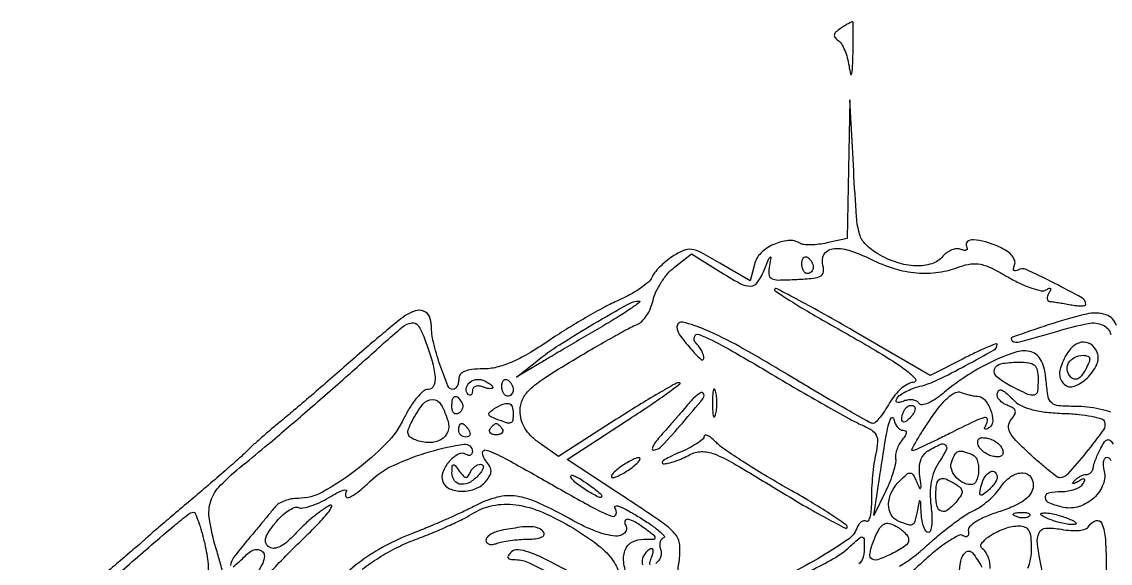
# Model space of a CAD drawing. Extents: x 21 to 741, y 101 to 447.
# Drawn here: x 151.9 to 311.6, y 362.5 to 442 of the extents above; entities that cross this region are included whole.
import ezdxf

# ---------------------------------------------------------------- set-up
doc = ezdxf.new("R2010")
doc.units = 0

msp = doc.modelspace()

# ---------------------------------------------------------------- linework, layer by layer
for points in [[(272, 440.984687, 0.039117), (271.349475, 440.480752, 0.161426), (271.108245, 440.052926, 0.222531), (271.208155, 439.652648, 0.078222), (271.659767, 439.24675, -0.113101), (272.136258, 438.754901, -0.035258), (272.608221, 437.834472, -0.033213), (273.005899, 436.699132, -0.03116), (273.259935, 435.49675, 0.016215), (273.476531, 434.295152, 0.76261), (273.633338, 434.286207, 0.069858), (273.762158, 434.973642, 0.003555), (273.850168, 437.25, 0.00492), (273.889663, 439.070331, 0.008252), (273.882549, 440.600189, 0.002728), (273.848079, 441.895351, 0.422766), (273.75, 441.984687, 0.108989), (273.59093, 441.939239, 0.005933), (273.132812, 441.684621, 0.009003), (272.592816, 441.363018, 0.006436)], [(268, 405.940983, -0.087308), (267.936779, 405.581686, -0.094392), (267.755208, 405.276414, -0.100145), (267.484563, 405.072214, -0.112153), (267.166667, 405, -0.170324), (266.848724, 405.111542, -0.094314), (266.578125, 405.427703, -0.074868), (266.395108, 405.899039, -0.055286), (266.333333, 406.456011, -0.05773), (266.393656, 406.976727, -0.124167), (266.578125, 407.33303, -0.190804), (266.850897, 407.471218, -0.16277), (267.166667, 407.396994, -0.071639), (267.485481, 407.130304, -0.05288), (267.755208, 406.756842, -0.053298), (267.938439, 406.339084, -0.076861)], [(236.98413, 397.199257, 0.000467), (234.281621, 395.611757, 0.000438), (231.523463, 393.984845, 0.000436), (229.078901, 392.537144, 0.001508), (227.5, 391.59379), (224.5, 389.789067), (227.442068, 392.144533, -0.026419), (230.803919, 394.556238, -0.009721), (235.784155, 397.609818, -0.00528), (240.872947, 400.523626, -0.120252), (242.48413, 400.969724, -0.730623), (242.546891, 400.792066, -0.011865), (241.274459, 399.874638, -0.011803), (239.404358, 398.656479, -0.005891)], [(304.805687, 392.472874, 0.028058), (304.30225, 391.180367, 0.081201), (304.156105, 390.234373, 0.111089), (304.335472, 389.468461, 0.083716), (304.838237, 388.761763, 0.29404), (306.286741, 388.447815, 0.102408), (308.177379, 389.640077, 0.090206), (309.600228, 391.61576, 0.205477), (309.67033, 393.416723, 0.15026), (308.722194, 394.626608, 0.202567), (307.376337, 394.910774, 0.153464), (305.937807, 394.131998, 0.085841)], [(307.942543, 390.892641, -0.037102), (307.378678, 390.00429, -0.116154), (306.841085, 389.551676, -0.187557), (306.316396, 389.500244, -0.128781), (305.794492, 389.805508, -0.157772), (305.28444, 390.803593, -0.169734), (305.476375, 391.877897, -0.148506), (306.336572, 392.700206, -0.117543), (307.594201, 393, -0.074508), (308.283022, 392.896782, -0.284714), (308.556465, 392.584108, -0.145326), (308.484016, 392.006677, -0.01949)], [(301, 389.5, -0.02976), (300.891899, 387.685424, -0.315216), (300.424016, 387.162308, -0.169242), (299.519407, 387.257592, -0.00925), (296.917644, 388.542588, -0.051782), (294.943834, 389.8378, -0.310834), (294.617855, 390.955116, -0.274469), (295.558463, 391.773777, -0.045142), (298.059017, 392, -0.031475), (299.631451, 391.900918, -0.145685), (300.455902, 391.537486, -0.170873), (300.874778, 390.818945, -0.047364)], [(221, 388.286022, -0.33722), (220.887454, 388.138126, -0.080216), (220.559375, 388.101981, -0.051391), (220.075335, 388.176648, -0.027673), (219.5, 388.361626, 0.066923), (218.926204, 388.497649, 0.114556), (218.440625, 388.434658, 0.152337), (218.120954, 388.186831, 0.153432), (218, 387.801949, -0.052897), (217.958152, 387.407495, -0.15912), (217.82371, 387.176446, -0.258396), (217.627555, 387.132069, -0.126202), (217.399864, 387.266802, -0.220458), (217.102504, 388.077839, -0.180581), (217.499615, 388.921657, -0.142066), (218.45705, 389.434042, -0.144888), (219.532025, 389.349337, -0.027755), (220.09412, 389.097037, -0.037387), (220.568782, 388.804621, -0.041166), (220.905778, 388.515455, -0.197341)], [(224, 387.940983, -0.087308), (223.936779, 387.581686, -0.094392), (223.755208, 387.276414, -0.100145), (223.484563, 387.072214, -0.112153), (223.166667, 387, -0.170324), (222.848724, 387.111542, -0.094314), (222.578125, 387.427703, -0.074868), (222.395108, 387.899039, -0.055286), (222.333333, 388.456011, -0.05773), (222.393656, 388.976727, -0.124167), (222.578125, 389.33303, -0.190804), (222.850897, 389.471218, -0.16277), (223.166667, 389.396994, -0.071639), (223.485481, 389.130304, -0.05288), (223.755208, 388.756842, -0.053298), (223.938439, 388.339084, -0.076861)], [(214.429395, 383.330651, -0.161946), (214.385627, 381.780065, -0.176289), (213.418967, 380.628477, -0.135873), (211.695976, 380.182291, -0.087651), (209.659191, 380.577286, -0.065278), (208.886159, 380.996368, -0.194477), (208.572547, 381.497155, -0.137919), (208.642117, 382.19915, -0.027885), (209.168018, 383.349961, -0.043587), (210.754731, 385.81719, -0.233043), (212.151568, 386.499265, -0.2701), (213.390685, 385.771113, -0.05481)], [(216.457295, 386.069098, -0.108373), (216.598899, 385.665803, -0.099685), (216.565079, 385.22714, -0.095498), (216.360589, 384.820631, -0.090427), (216.016312, 384.510081, -0.136093), (215.63036, 384.397824, -0.190788), (215.298542, 384.524436, -0.140899), (215.074611, 384.890269, -0.067432), (215, 385.440983, -0.039415), (215.085158, 386.519563, -0.25701), (215.407182, 386.933879, -0.315493), (215.86686, 386.838655, -0.050477)], [(249.561227, 385.720061, -0.003802), (248.712754, 384.707635, -0.002141), (247.66845, 383.491205, -0.002137), (246.603898, 382.272446, -0.003497), (245.690307, 381.25, 0.019468), (244.970678, 380.39092, 0.045778), (244.521826, 379.685802, 0.107025), (244.40454, 379.248682, 0.455907), (244.575686, 379.084646, 0.18474), (245.807526, 379.689879, 0.009167), (248.871942, 383.111238, 0.006908), (251.877299, 386.691881, 0.384947), (251.836644, 387.496689, 0.335532), (251.554692, 387.535831, 0.03837), (250.985325, 387.15772, 0.034042), (250.295498, 386.539168, 0.020464)], [(253.232003, 386, 0.011065), (253.259713, 384.748017, 0.052887), (253.366341, 384.042188, 0.542911), (253.521012, 383.99086, 0.161593), (253.689326, 384.25, 0.039571), (253.831531, 385.047266, 0.024357), (253.877971, 386, 0.024357), (253.831531, 386.952734, 0.039571), (253.689326, 387.75, 0.161593), (253.521012, 388.00914, 0.542911), (253.366341, 387.957812, 0.052887), (253.259713, 387.251983, 0.011065)], [(292.046604, 387, -0.221108), (293.137729, 386.492684, -0.081838), (294.026262, 385.000441, -0.086048), (294.362006, 383.361613, -0.268063), (293.848196, 382.40618, -0.028766), (293.387627, 382.156922, -0.314545), (293.191122, 382.190846, -0.31702), (293.156284, 382.386335, -0.028992), (293.404508, 382.845492, 0.175233), (293.55858, 383.580486, 0.444919), (293.158728, 383.850092, 0.051606), (291.631816, 383.297708, 0.004697), (288, 381.5, -0.003803), (286.073322, 380.542028, -0.005635), (284.369005, 379.734375, -0.002703), (282.912642, 379.073737, -0.105503), (282.567077, 379, -0.564148), (282.473019, 379.15567, -0.007716), (283.119058, 380.340495, -0.012699), (284.001598, 381.812706, -0.007063), (285.14746, 383.563386, -0.018863), (286.580165, 385.522625, -0.045105), (287.818944, 386.827901, -0.06673), (288.866909, 387.526722, -0.208251), (289.695413, 387.563386, 0.01752), (290.322282, 387.347707, 0.015289), (290.991692, 387.165495, 0.015548), (291.607204, 387.038102, 0.043276)], [(297.538534, 386.318609, 0.089937), (298.617999, 385.570549, 0.044451), (300.197109, 385.015918, 0.03543), (302.252632, 384.645917, 0.019358), (304.809377, 384.470367, -0.017516), (306.976469, 384.329589, -0.025842), (308.860497, 384.041817, -0.023741), (310.318765, 383.668344, -0.242294), (310.751409, 383.245773, -0.242268), (310.563245, 382.030604, -0.011991), (308.026804, 378.714664, -0.012365), (305.33707, 375.532246, -0.22525), (304.146408, 375.027058, -0.152762), (303.746515, 375.170775, -0.006763), (302.569754, 376.087312, -0.01089), (301.194734, 377.238501, -0.007516), (299.686796, 378.598438, -0.013688), (297.749148, 380.50093, -0.069754), (296.863901, 381.720451, -0.148186), (296.677043, 382.66959, -0.149315), (297.04942, 383.559547, 0.04056), (297.571122, 384.303373, 0.187644), (297.653093, 384.812601, 0.202924), (297.368446, 385.218324, 0.048085), (296.612624, 385.595156, -0.044979), (295.995662, 385.897995, -0.051783), (295.473708, 386.294521, -0.059204), (295.115678, 386.720128, -0.146308), (295, 387.106989, -0.124801), (295.162984, 387.749794, -0.358041), (295.559849, 387.911315, -0.106724), (296.28021, 387.504807, -0.014749)], [(224, 384.5, -0.03708), (223.922921, 383.462075, -0.279769), (223.621515, 383.099728, -0.163417), (223.028047, 383.09534, -0.012459), (221.497942, 383.639163, -0.026892), (220.677792, 384.005596, -0.222828), (220.434782, 384.319776, -0.274684), (220.546388, 384.660796, -0.038367), (221.166154, 385.123851, -0.036004), (222.470175, 385.824426, -0.160791), (223.322259, 385.911784, -0.254903), (223.824767, 385.474714, -0.089174)], [(282.183333, 383.783333, -0.034019), (281.693024, 383.355562, -0.131573), (281.322581, 383.204271, -0.290264), (281.093678, 383.31173, -0.142677), (281, 383.633333, -0.054831), (281.048893, 384.07784, -0.038674), (281.195833, 384.558958, -0.039129), (281.411277, 385.002755, -0.063896), (281.666667, 385.333333, -0.075941), (281.96028, 385.549128, -0.089268), (282.289271, 385.652396, -0.100736), (282.601612, 385.629018, -0.128169), (282.85, 385.483333, -0.212536), (282.959631, 385.197768, -0.080535), (282.867292, 384.770833, -0.061283), (282.5985, 384.274266, -0.041736)], [(281.195769, 382, -0.153568), (281.540963, 381.891418, -0.270076), (281.662841, 381.628258, -0.11983), (281.510934, 381.188167, -0.030468), (281.061571, 380.574189, 0.048152), (280.624728, 379.930827, 0.040536), (280.289328, 379.178229, 0.042327), (280.096549, 378.434432, 0.082878), (280.09434, 377.824189, -0.095218), (280.073873, 377.096111, -0.020091), (279.747724, 375.860855, -0.020361), (279.24563, 374.437087, -0.018073), (278.610929, 373), (276.911432, 369.5), (277.428908, 373, -0.002434), (278.398792, 379.346216, -0.014592), (279.01584, 382.630651, -0.066757), (279.438884, 383.796081, -0.702986), (279.775178, 383.75, 0.054276), (279.995206, 383.080692, 0.064042), (280.345708, 382.514063, 0.075048), (280.766922, 382.130146, 0.148398)], [(217.5, 382, -0.082592), (217.656512, 381.6179, -0.161196), (217.6254, 381.29375, -0.182303), (217.413961, 381.078288, -0.108972), (217.059017, 381, -0.093332), (216.654762, 381.076123, -0.09642), (216.311086, 381.29375, -0.099167), (216.081062, 381.618444, -0.105053), (216, 382, -0.042167), (216.032345, 382.382849, -0.061769), (216.129539, 382.70625, -0.081139), (216.272352, 382.92554, -0.210953), (216.440983, 383, -0.151918), (216.65171, 382.934461, -0.038439), (216.933975, 382.70625, -0.035638), (217.231006, 382.382774, -0.029505)], [(222.396994, 382.166667, -0.156081), (222.475617, 381.850742, -0.191391), (222.345951, 381.578125, -0.128073), (222.003629, 381.393832, -0.059847), (221.5, 381.333333, -0.059847), (220.996371, 381.393832, -0.128073), (220.654049, 381.578125, -0.191391), (220.524383, 381.850742, -0.156081), (220.603006, 382.166667, -0.030643), (220.82824, 382.485629, -0.036533), (221.078947, 382.755208, -0.039602), (221.318569, 382.94484, -0.148655), (221.5, 383, -0.148655), (221.681431, 382.94484, -0.039602), (221.921053, 382.755208, -0.036533), (222.17176, 382.485629, -0.030643)], [(252, 381.106954, -0.22571), (251.793492, 380.672798, -0.026107), (250.898438, 380.019334, -0.027327), (249.686527, 379.319331, -0.018994), (248.25, 378.658482, 0.013283), (246.903484, 378.057572, 0.040866), (246.042188, 377.555236, 0.198909), (245.854891, 377.262006, 0.463408), (246, 377.086964, 0.061545), (246.738938, 377.170227, 0.022183), (247.757316, 377.462516, 0.021609), (248.856217, 377.885038, 0.023982), (249.875971, 378.388037, -0.121442), (251.603629, 378.855949, -0.100043), (253.488587, 378.519499, -0.039068), (256.35078, 377.122223, -0.004282), (262.625971, 373.353779, 0.004901), (266.604663, 370.971154, 0.008581), (269.950691, 369.088053, 0.003471), (272.748279, 367.601222, 0.566328), (272.993402, 367.751178, 0.246516), (272.762714, 368.181386, 0.004154), (270.449018, 369.720133, 0.00959), (267.655427, 371.469244, 0.006099), (264.340935, 373.402466, -0.00639), (260.895249, 375.414892, -0.007561), (257.692078, 377.407546, -0.006696), (255.041681, 379.163067, -0.046782), (253.847534, 380.152466, 0.022811), (253.137286, 380.800705, 0.054381), (252.542713, 381.194955, 0.130352), (252.164609, 381.278561, 0.402074)], [(295.782302, 379.154497, -0.100052), (295.848978, 378.610673, -0.215807), (295.65014, 378.248889, -0.158392), (295.183, 378.089408, -0.05162), (294.448034, 378.154497, -0.061282), (293.733074, 378.386587, -0.053155), (293.057674, 378.79375, -0.055874), (292.520093, 379.305054, -0.094625), (292.217698, 379.845503, -0.100052), (292.151022, 380.389327, -0.215807), (292.34986, 380.751111, -0.158392), (292.817, 380.910592, -0.05162), (293.551966, 380.845503, -0.061282), (294.266926, 380.613413, -0.053155), (294.942326, 380.20625, -0.055874), (295.479907, 379.694946, -0.094625)], [(286.501797, 377.362399, 0.048213), (285.755958, 375.942587, 0.05086), (285.312005, 374.431215, 0.047039), (285.161135, 372.760586, 0.032358), (285.291631, 370.862399, -0.021743), (285.425038, 369.381669, -0.036562), (285.39171, 368.13458, -0.043479), (285.22292, 367.241097, -0.336163), (284.904843, 367, -0.248374), (284.547395, 367.189236, -0.058848), (284.225794, 367.807813, -0.047064), (283.981893, 368.696603, -0.031082), (283.863818, 369.75, 0.002047), (283.775265, 371.401331, 0.200802), (283.674595, 371.607621, 0.574721), (283.558172, 371.568679, 0.00362), (283.294267, 370.25, -0.013882), (282.936824, 368.63672, -0.197608), (282.593451, 368.171654, -0.214371), (282.036966, 368.103273, -0.016583), (280.581787, 368.606989, -0.169443), (279.461928, 369.55427, -0.138847), (279.06114, 371.078873, -0.110087), (279.498924, 372.882204, -0.082172), (280.69394, 374.551082, -0.015553), (281.755232, 375.548325, -0.201176), (282.258886, 375.718668, -0.252541), (282.667135, 375.45949, -0.024426), (283.207795, 374.372511, 0.01297), (283.618678, 373.496693, 0.621232), (283.770172, 373.497537, 0.143678), (283.829573, 373.847662, 0.004683), (283.647706, 375.275217, -0.043839), (283.586837, 376.530319, -0.070539), (283.778249, 377.582168, -0.083909), (284.216456, 378.407142, -0.096869), (284.883851, 378.994808, -0.024195), (286.708706, 379.945871, -0.315348), (287.421402, 379.816996, -0.326122), (287.528019, 379.113727, -0.025006)], [(291.307704, 378.435417, -0.230919), (292.068111, 377.620004, -0.084209), (292.276126, 376.011406, -0.092862), (291.937412, 374.528875, -0.305276), (291.133369, 374.015313, -0.117573), (289.913059, 374.337648, -0.096642), (288.866828, 375.192385, -0.104311), (288.274626, 376.315496, -0.162348), (288.322898, 377.399075, -0.030382), (288.821312, 378.494061, -0.189396), (289.280438, 378.88753, -0.157127), (289.935039, 378.902246, -0.019297)], [(217.659464, 375.75, -0.065615), (217.930898, 376.227934, -0.060931), (218.322915, 376.632812, -0.065059), (218.770681, 376.907273, -0.105376), (219.205778, 377, -0.190254), (219.518042, 376.876719, -0.243419), (219.619997, 376.589607, -0.10688), (219.448246, 376.118047, -0.032634), (219, 375.5, -0.083651), (217.706204, 374.385334, -0.152901), (216.365978, 374.05623, -0.220188), (215.398123, 374.580102, -0.163938), (215.015313, 375.75, -0.013356), (215.050143, 376.731829, -0.33149), (215.215056, 376.926689, -0.292297), (215.470823, 376.836075, -0.011504), (216.091444, 376, 0.02856), (216.63811, 375.313735, 0.172412), (217.031686, 375.098943, 0.274217), (217.35979, 375.228916, 0.068328)], [(239.55887, 376.468197, 0.020752), (238.875104, 375.90494, 0.058084), (238.464404, 375.440625, 0.190929), (238.399555, 375.164711, 0.38158), (238.55887, 375.031803, 0.08984), (239.045985, 375.137147, 0.021922), (239.79375, 375.485547, 0.021763), (240.628912, 375.967477, 0.02017), (241.44113, 376.531803, 0.020752), (242.124896, 377.09506, 0.058084), (242.535596, 377.559375, 0.190929), (242.600445, 377.835289, 0.38158), (242.44113, 377.968197, 0.08984), (241.954015, 377.862853, 0.021922), (241.20625, 377.514453, 0.021763), (240.371088, 377.032523, 0.02017)], [(237, 372.349806, -0.554644), (236.637676, 372.123659, -0.022163), (234.983831, 373.02529, -0.025145), (233.294382, 374.165609, -0.093576), (232.43257, 375.109104, -0.369416), (232.466554, 375.327804, -0.26008), (232.723698, 375.379934, -0.05198), (233.409241, 375.079745, -0.015861), (234.376876, 374.488717, -0.01046), (235.381999, 373.799658, -0.015547), (236.229457, 373.151433, -0.010584), (236.894035, 372.585697, -0.214292)], [(295, 375.122445, -0.114104), (294.90333, 374.704352, -0.037557), (294.582486, 374.156165, -0.035142), (294.122588, 373.581434, -0.033252), (293.578674, 373.065294, -0.020124), (292.817896, 372.483961, -0.363425), (292.534116, 372.50812, -0.253319), (292.435981, 372.834001, -0.01302), (292.695306, 373.942849, -0.075256), (293.232083, 375.191483, -0.136208), (294.044758, 375.939227, -0.318667), (294.689984, 375.845715, -0.205284)], [(288.935698, 374.060903, -0.050531), (289.627794, 373.518034, -0.190605), (289.852214, 373.026082, -0.156052), (289.699562, 372.448336, -0.03121), (289.063253, 371.576215, -0.048403), (287.77384, 370.297222, -0.249361), (286.819758, 370.107931, -0.271269), (286.187501, 370.789187, -0.054635), (286, 372.5, -0.038667), (286.127731, 374.149203, -0.236128), (286.608477, 374.824953, -0.230242), (287.447669, 374.85525, -0.036932)], [(178.733979, 365.320013, -0.0305), (179.226887, 362.341079, -0.084803), (179.087033, 360.231623, -0.055275), (178.216792, 357.816448, -0.007692), (175.795827, 353.070013, -0.015822), (171.023164, 344.708954, -0.144885), (167.945482, 341.939673, -0.21051), (164.423464, 341.834075, -0.038673), (158.461884, 344.804797), (151.897628, 348.736072), (155.198814, 351.511025, 0.002508), (156.871772, 352.93168, 0.000849), (159.292777, 355.015702, 0.000844), (161.960797, 357.328132, 0.00097), (164.5, 359.545098, -0.000965), (170.919745, 365.150273, -0.005994), (174.252009, 367.978969, -0.006042), (176.390589, 369.707549, -0.154563), (177.081523, 369.968399, -0.318821), (177.354396, 369.796187, -0.012249), (177.80681, 368.615971, -0.017945), (178.281497, 367.111708, -0.011207)], [(299.729167, 369.395833, -0.126455), (299.402231, 369.202593, -0.060344), (298.916927, 369.123424, -0.05415), (298.359369, 369.160852, -0.051402), (297.8125, 369.316886, -0.054073), (297.395823, 369.538436, -0.470617), (297.37858, 369.720685, -0.168741), (297.670344, 369.862007, -0.018894), (298.416667, 369.921053, -0.028489), (299.112848, 369.910055, -0.077125), (299.592839, 369.799335, -0.208169), (299.77538, 369.614691, -0.296942)], [(305.5, 369, -0.015364), (306.303516, 368.625069, -0.14515), (306.577294, 368.367142, -0.507108), (306.502647, 368.196198, -0.055166), (306, 368.140571, -0.04179), (305.284048, 368.200514, -0.018434), (304.353125, 368.393028, -0.018093), (303.375609, 368.670913, -0.02318), (302.5, 369, -0.015364), (301.696484, 369.374931, -0.14515), (301.422706, 369.632858, -0.507108), (301.497353, 369.803802, -0.055166), (302, 369.859429, -0.04179), (302.715952, 369.799486, -0.018434), (303.646875, 369.606972, -0.018093), (304.624391, 369.329087, -0.02318)], [(222.25, 367.294267, 0.042027), (221.388892, 367.051973, 0.055225), (220.660937, 366.683453, 0.067082), (220.162415, 366.252412, 0.182978), (220, 365.82346, 0.181305), (220.129054, 365.479256, 0.147986), (220.46465, 365.269073, 0.101518), (220.976155, 365.236625, 0.056915), (221.581787, 365.393011, -0.04291), (222.392728, 365.626762, -0.015629), (223.573486, 365.821697, -0.015363), (224.884938, 365.955452, -0.017731), (226.140804, 366, 0.029002), (227.289045, 366.066659, 0.071356), (228.103904, 366.282074, 0.148895), (228.495102, 366.609264, 0.290865), (228.5, 367, 0.162064), (227.804731, 367.580748, 0.08206), (226.676583, 367.82215, 0.046586), (224.945773, 367.742376, 0.01278)], [(282, 365.943377, -0.248665), (281.500637, 365.001374, -0.034374), (279.520747, 363.848787, -0.033985), (277.416541, 362.982552, -0.284304), (276.458333, 363.208333, -0.21658), (276.322298, 363.571032, -0.034104), (276.428192, 364.345273, -0.032642), (276.691693, 365.299704, -0.023228), (277.104495, 366.329996, -0.029131), (277.798643, 367.644748, -0.136715), (278.415231, 368.224983, -0.183921), (279.136316, 368.311574, -0.061862), (280.141935, 367.924038, -0.03812), (280.852936, 367.470714, -0.043408), (281.454194, 366.932027, -0.048298), (281.871019, 366.39156, -0.141032)], [(311, 361.5, -0.011358), (310.931576, 358.488128, -0.022244), (310.716199, 356.099068, -0.019968), (310.406166, 354.338593, -0.352765), (309.985976, 354, -0.138555), (307.811972, 354.61423, -0.042088), (305.028454, 356.664448, -0.042411), (302.603592, 359.179933, -0.12182), (301.578234, 361.358829, -0.014012), (300.900211, 365.323598, -0.144204), (301.137822, 366.949866, -0.282185), (302.140426, 367.620025, -0.056207), (304.385479, 367.455506, 0.028051), (305.812485, 367.269874, 0.046239), (307.027698, 367.293137, 0.058308), (307.945814, 367.506209, 0.169779), (308.444496, 367.910193, -0.181794), (309.499254, 368.724681, -0.390553), (310.350951, 368.316651, -0.080553), (310.870468, 365.978004, -0.01446)]]:
    msp.add_lwpolyline(points, format="xyb", close=True)
for points in [[(248.107716, 360.596946, -0.026611), (248.327604, 362.631359, 0.062552), (248.418297, 365.154154, 0.160542), (247.703648, 366.810304, 0.061966), (245.704515, 368.568218, 0.003927), (239.196728, 372.922277), (231.893456, 377.72596), (240.59548, 383.36298, 0.004371), (243.871029, 385.525711, 0.008173), (246.477276, 387.342021, 0.005016), (248.462439, 388.804765, 0.723199), (248.398752, 388.992837, 0.127434), (247.790499, 388.83007, 0.003196), (245.287215, 387.392247, 0.006663), (242.364508, 385.635988, 0.004468), (239.068362, 383.554081), (230.636724, 378.122487), (227.818362, 380.129338, -0.041662), (226.568351, 381.186601, -0.062335), (225.691393, 382.314312, -0.06863), (225.175967, 383.535429, -0.065685), (225, 384.869134, -0.10836), (225.360277, 386.512016, -0.094626), (226.384998, 387.946023, -0.046995), (228.476641, 389.595446, -0.008171), (232.75, 392.259623, -0.003401), (235.841329, 394.088924, -0.004327), (238.71955, 395.732595, -0.003406), (241.151626, 397.07204, -0.035562), (242.188893, 397.542124, 0.109676), (242.882355, 397.989447, 0.049176), (243.569053, 398.83663, 0.045439), (244.146568, 399.914006, 0.046293), (244.515672, 401.071354, -0.055542), (244.941874, 402.327218, -0.033677), (245.702576, 403.701748, -0.033427), (246.653769, 404.980294, -0.049496), (247.660442, 405.947544), (250.167327, 407.91946), (254.063792, 405.45973, 0.014113), (257.304295, 403.539792, 0.138096), (258.83709, 403.177351, 0.241473), (259.90424, 403.782902, 0.050549), (260.927755, 405.75, -0.00266), (261.516429, 407.206582, -0.145717), (261.700396, 407.43464, -0.660695), (261.797793, 407.372882, -0.005693), (261.593778, 406.208204, 0.058239), (261.50464, 404.907967, 0.267753), (261.897462, 404.296632, 0.122577), (262.895422, 404.060336, 0.01007), (265.590639, 404.145476, 0.01233), (268.032634, 404.332353, 0.097245), (269.114202, 404.660906, 0.241199), (269.520745, 405.244264, 0.111108), (269.438999, 406.192199, -0.202619), (269.586771, 407.785302, -0.240547), (270.814997, 408.637086, -0.109929), (273.230703, 408.43187, -0.039886), (276.439094, 407.13752, 0.040696), (279.880646, 405.755571, 0.053977), (283.190387, 405.109964, 0.057211), (286.403894, 405.204804, 0.054935), (289.558858, 406.022378, -0.057832), (291.146884, 406.424124, -0.087183), (292.569631, 406.364795, -0.061825), (294.213663, 405.784916, -0.016878), (296.637963, 404.472016, 0.021691), (298.40252, 403.538252, 0.029417), (300.073457, 402.862075, 0.02956), (301.466899, 402.481516, 0.192599), (302.168514, 402.604147, -0.030294), (302.61717, 402.84519, -0.321342), (302.809719, 402.808278, -0.308476), (302.841874, 402.610438, -0.029075), (302.595492, 402.154508, 0.053257), (302.380758, 401.706734, 0.104958), (302.329213, 401.317308, 0.165012), (302.443768, 401.049821, 0.189079), (302.690983, 400.92569, -0.01413), (303.140926, 400.871503, -0.002977), (303.923289, 400.750005, -0.003117), (304.829258, 400.597981, -0.002951), (305.75, 400.431964, 0.018294), (306.612756, 400.303594, 0.031364), (307.339063, 400.268401, 0.034437), (307.869954, 400.31264, 0.370368), (308, 400.464121, 0.272077), (307.423485, 401.445163, 0.009497), (303.36956, 403.603399, 0.009812), (299.243915, 405.599367, 0.251232), (298.041357, 405.52556, -0.088943), (297.687134, 405.385656, -0.305556), (297.470251, 405.475913, -0.194019), (297.409997, 405.773046, -0.045833), (297.550092, 406.269943, 0.165071), (297.575146, 406.908463, 0.098014), (297.217551, 407.589712, 0.07293), (296.50308, 408.250542, 0.043349), (295.491585, 408.82188, 0.03213), (293.306563, 409.652541, 0.065379), (291.49893, 409.960003, 0.178433), (290.608916, 409.669753, 0.38097), (290.492921, 409.011454, -0.101616), (290.615174, 408.677616, -0.307184), (290.515589, 408.470173, -0.179719), (290.208058, 408.416902, -0.045603), (289.712152, 408.556963, 0.113158), (289.084445, 408.646093, 0.069428), (288.352466, 408.480146, 0.063975), (287.63207, 408.096498, 0.06533), (287.037769, 407.545509, -0.145093), (285.407908, 406.454468, -0.084937), (283.060966, 406.14225, -0.070193), (280.306539, 406.635986, -0.052962), (277.5, 407.900596, -0.062926), (275.717086, 409.269695, -0.127244), (274.817497, 410.780272, -0.053455), (274.364016, 413.312788, -0.004312), (273.945746, 420.077508), (273.391492, 430.5), (273.195746, 420.329455), (273, 410.158911), (270.024399, 409.505359, -0.023979), (268.813473, 409.29967, -0.026994), (267.635473, 409.221416, -0.027719), (266.638641, 409.264373, -0.114264), (266.070388, 409.456498, 0.16341), (264.354731, 409.857515, 0.084868), (262.207545, 409.277869, 0.082824), (260.325287, 407.994915, 0.141266), (259.375997, 406.361955), (258.769404, 403.945095), (254.326007, 406.549099, 0.01089), (251.550418, 408.095504, 0.087157), (250.162504, 408.544165, 0.138471), (248.98555, 408.382616, 0.042135), (247.387561, 407.518284, 0.026923), (246.391863, 406.786384, 0.025598), (245.462845, 405.939996, 0.026493), (244.720926, 405.107191, 0.077244), (244.339021, 404.441092, -0.125653), (243.859923, 403.764872, -0.025372), (242.681281, 402.862034, -0.025308), (241.164496, 401.92723, -0.021315), (239.472893, 401.091034, 0.019434), (237.399513, 400.075801, 0.007908), (234.657173, 398.541802, 0.007811), (231.757666, 396.798035, 0.009871), (229.134997, 395.091675, -0.016103), (226.16844, 393.213773, -0.032135), (223.690244, 391.961484, -0.040573), (221.530538, 391.239672, -0.060434), (219.554869, 391, 0.024826), (217.919746, 390.918764, 0.075143), (216.842478, 390.644511, 0.129439), (216.228683, 390.171343, 0.165644), (216, 389.5, -0.054157), (215.937662, 388.926159, -0.073869), (215.752747, 388.440625, -0.093533), (215.47946, 388.114767, -0.173303), (215.158288, 388, -0.30689), (214.407077, 388.509018, -0.013146), (213.243234, 391.663626, -0.021522), (212.28686, 394.938719, -0.060342), (212, 397.307003, 0.107561), (211.695665, 398.705344, 0.198305), (210.858369, 399.486413, 0.168182), (209.594142, 399.519154, 0.076061), (208.089351, 398.775137, 0.018915), (206.990546, 397.941833, 0.002891), (204.875808, 396.187749, 0.00323), (202.40436, 394.08619, 0.002795), (199.837597, 391.849731, -0.001711), (197.154556, 389.501705, -0.001497), (194.333544, 387.064723, -0.001505), (191.771564, 384.878234, -0.00449), (190, 383.402656, 0.004595), (188.550002, 382.194401, 0.00428), (187.0875, 380.931076, 0.004268), (185.807007, 379.78617, 0.014463), (185, 379.008303, -0.016775), (184.065583, 378.115924, -0.002257), (182.03125, 376.316036, -0.002604), (179.598642, 374.205582, -0.00219), (177, 371.994395, 0.00076), (174.473041, 369.856635, 0.001122), (172.2625, 367.972237, 0.000503), (170.380982, 366.35773, 0.021882), (170, 366, -0.021769), (169.619075, 365.642163, -0.0005), (167.7375, 364.026117, -0.001116), (165.52696, 362.139909, -0.000756), (163, 360, 0.000756)], [(311.679886, 384.668821, 0.023777), (310.021386, 385.103506, 0.023209), (308.205269, 385.401015, 0.028999), (306.5, 385.5, -0.017831), (303.99836, 385.58924, -0.16099), (302.999398, 386.000517, -0.174501), (302.48361, 386.910884, -0.021772), (302.192565, 389.200841, 0.030226), (301.944975, 390.916607, 0.067089), (301.508114, 392.16059, 0.090757), (300.86465, 393.002266, 0.107847), (299.999437, 393.500179, 0.153271), (297.892027, 393.506831, 0.034061), (294.489311, 392.190508, 0.033478), (290.72096, 390.111539, 0.032119), (287.208499, 387.521987, -0.025863), (285.969922, 386.584722, -0.046651), (284.855572, 385.971827, -0.064788), (283.99137, 385.723118, -0.300604), (283.542944, 385.930515, 0.13611), (283.188294, 386.258702, 0.079789), (282.634849, 386.440184, 0.069586), (281.973201, 386.452541, 0.061611), (281.30393, 386.286387, -0.030388), (280.647796, 386.079352, -0.166982), (280.283318, 386.110781, -0.351227), (280.171612, 386.326225, -0.089329), (280.326507, 386.719282, -0.103943), (280.758033, 387.172652, -0.031185), (281.579626, 387.665794, -0.02978), (282.594676, 388.117497, -0.028319), (283.673226, 388.454121, 0.051059), (286.255354, 389.39063, 0.011997), (290.34957, 391.490777, 0.005288), (294.546342, 393.830171, 0.269154), (295, 394.611868, 0.529124), (294.857588, 394.708764, 0.005627), (293.556129, 394.178116, 0.011243), (291.97006, 393.468118, 0.006411), (290.084694, 392.542918), (285.169388, 390.052144), (273.959448, 396.567492, 0.003628), (269.635032, 399.039094, 0.005952), (265.934524, 401.061054, 0.001468), (262.703709, 402.764615, 0.32798), (262.382178, 402.715511, 0.474342), (262.406954, 402.469631, 0.003351), (264.397133, 401.171845, 0.009), (266.814504, 399.679266, 0.00528), (269.757424, 397.976301, -0.004148), (277.116693, 393.739951, -0.019074), (281.26373, 391.089075, -0.057898), (282.952879, 389.599877, -0.649237), (282.685624, 389, 0.128977), (281.882668, 388.78937, 0.049299), (280.929056, 388.120607, 0.044631), (279.986777, 387.151728, 0.041259), (279.20349, 386.006323, -0.016491), (278.499632, 384.85911, -0.023281), (277.7934, 383.890181, -0.020751), (277.159968, 383.164893, -0.203343), (276.795318, 383.006323, -0.131588), (276.290642, 383.136641, -0.001165), (272.832761, 385.101392, -0.003925), (268.867356, 387.408235, -0.002511), (264.295318, 390.147353, 0.008675), (257.206057, 394.276657, 0.025779), (252.164383, 396.765358, 0.04041), (248.898872, 397.870076, 0.498508), (248.022236, 397.161944, 0.149936), (248.413532, 396.024136, 0.020013), (250.005999, 394.009577, 0.025232), (251.557544, 392.375134, 0.651808), (251.977764, 392.55, 0.087212), (251.902812, 393.036667, 0.038179), (251.645864, 393.639167, 0.03628), (251.267846, 394.25302, 0.040248), (250.816667, 394.783333, -0.27642), (250.579302, 395.728585, -0.43999), (251.258399, 396.055331, -0.033206), (255.01119, 394.256704, -0.006884), (261.338492, 390.574135, 0.002897), (265.642543, 388.022957, 0.00343), (269.74102, 385.663189, 0.002993), (273.224583, 383.716616, 0.021718), (274.94247, 382.865172, -0.030521), (276.54595, 382.034978, -0.139547), (277.257491, 381.278396, -0.142982), (277.454784, 380.270946, -0.032607), (277.182182, 378.535908, 0.020868), (276.923631, 377.109415, 0.010808), (276.714018, 375.309864, 0.010726), (276.578083, 373.448313, 0.01601), (276.546389, 371.816821, -0.02048), (276.50728, 370.438162, -0.041007), (276.343138, 369.361441, -0.066654), (276.093477, 368.710748, -0.43015), (275.789326, 368.630203, 0.185678), (275.436613, 368.696722, 0.116569), (275.047419, 368.52624, 0.085254), (274.67846, 368.134724, 0.054865), (274.391936, 367.578986, -0.153964), (273.063203, 365.908485, -0.015234), (268.673673, 363.138916, -0.020096), (263.648967, 360.444503, -0.028217)], [(181.560908, 360.51179, 0.004152), (180.998246, 362.585521, 0.003814), (180.385503, 364.709355, -0.031938), (179.427218, 368.902943, -0.118659), (179.629977, 371.586526, -0.116649), (181.034502, 373.909176, -0.030367), (184.296943, 376.852128, 0.007573), (188.044647, 379.935096, 0.002522), (193.440311, 384.559484, 0.002514), (199.353595, 389.731721, 0.002902), (204.936706, 394.722942, -0.011462), (207.767992, 397.168171, -0.130298), (209.099937, 397.779517, -0.292943), (210.031184, 397.387138, -0.062366), (210.878325, 395.75, -0.014192), (212.083859, 392.166969, -0.053308), (212.530413, 389.840762, -0.123427), (212.313729, 388.518825, -0.299152), (211.524175, 388, 0.182489), (210.808658, 387.729856, 0.037967), (209.85454, 386.751562, 0.03525), (208.859792, 385.37722, 0.026948), (207.966255, 383.75, -0.082119), (205.361943, 380.040829, -0.036465), (200.861716, 376.07886, -0.035416), (196.018091, 372.918088, -0.127528), (192.477066, 372, 0.046487), (191.485204, 371.907584, 0.04158), (190.488213, 371.632812, 0.043949), (189.631176, 371.229464, 0.091775), (189.074206, 370.75, -0.003136), (188.498732, 370.043112, -0.000598), (187.442777, 368.765625, -0.000638), (186.206385, 367.277355, -0.000587), (184.931187, 365.75, 0.012462), (182.976237, 363.292117, 0.137061), (182.519877, 362.131283, 0.672935)], [(312.499474, 397.368362, 0.243926), (310.973824, 398.94181, 0.140528), (308.085118, 399.066348, 0.02156), (302.499892, 397.464801, 0.004909), (297.257836, 395.656462, 0.625625), (297.19848, 395.122455, 0.21179), (298.318369, 394.957797, 0.004312), (303.91876, 396.568515, -0.021801), (308.358572, 397.678937, -0.155999), (310.530229, 397.443438, -0.237812), (311.66085, 396.063238, -0.054898)], [(311.733751, 377.523407, 0.093351), (311.439476, 377.875902, 0.173977), (311.09362, 378, 0.222633), (310.786527, 377.856131, 0.115263), (310.592327, 377.46908, 0.077395), (310.544881, 376.884923, 0.045616), (310.659881, 376.192614, -0.15679), (310.541849, 374.059206, -0.113639), (309.203647, 372.071859, -0.108283), (307.066901, 370.802216, -0.131673), (304.75, 370.666349, -0.043595), (302.717661, 371.273708, -0.271815), (302.075901, 372.096425, -0.38808), (302.559767, 372.790614, -0.055481), (304.440983, 373, 0.043212), (305.427668, 373.085433, 0.044555), (306.374525, 373.339137, 0.048687), (307.148695, 373.711332, 0.118495), (307.595492, 374.154508, 0.034271), (307.850666, 374.638658, 0.402445), (307.784322, 374.821157, 0.230564), (307.522875, 374.822119, 0.019046), (306.904508, 374.494183, -0.01327), (306.355973, 374.195114, -0.160937), (306.122109, 374.158935, -0.54837), (306.076472, 374.266287, -0.035027), (306.333333, 374.589675, -0.048038), (306.719852, 374.938037, -0.039484), (307.191146, 375.232592, -0.041033), (307.671927, 375.43453, -0.079071), (308.083333, 375.5, 0.105315), (308.440755, 375.576128, 0.089766), (308.759696, 375.79375, 0.086387), (308.991564, 376.118101, 0.087722), (309.098612, 376.5, -0.051699), (309.202733, 377.009455, -0.015404), (309.464614, 377.759998, -0.015273), (309.812666, 378.590008, -0.015949), (310.206099, 379.3851, -0.026108), (310.753783, 380.29136, -0.170406), (311.174909, 380.603223, -0.271737), (311.57776, 380.508556, -0.064027), (312.031271, 379.949402, 0.057939)], [(187.513564, 360.220372, -0.009781), (189.996045, 362.885346, -0.008529), (192.695071, 365.578008, 0.007771), (195.156137, 368.025841, 0.020562), (196.814482, 369.873576, 0.068321), (197.376527, 370.782353, 0.701156), (197.162741, 370.987693, 0.039682), (196.079604, 370.342727, 0.016724), (194.729871, 369.316992, 0.016422), (193.353448, 368.119175, 0.020583), (192.162741, 366.917145, -0.026161), (190.925756, 365.695935, -0.059838), (189.851109, 364.949414, -0.090094), (188.94629, 364.661666, -0.177498), (188.220294, 364.826405, -0.137512), (187.731571, 365.380251, -0.174072), (187.66049, 366.054618, -0.087696), (188.067141, 366.978543, -0.019241), (189.09069, 368.388165, -0.034463), (190.005508, 369.399328, -0.045262), (190.976104, 370.177843, -0.052614), (191.861911, 370.639486, -0.187581), (192.489827, 370.642277, 0.139984), (193.177587, 370.581427, 0.032295), (194.315063, 370.877308, 0.030911), (195.628662, 371.403276, 0.025937), (196.949432, 372.115442, -0.013591), (198.142592, 372.797333, -0.037257), (199.029186, 373.190646, -0.132573), (199.437285, 373.223138, -0.52705), (199.520984, 373.033953, 0.200486), (199.407174, 372.318946, 0.462588), (199.83159, 372.10529, 0.06926), (201.206411, 372.926542, 0.021807), (203.010391, 374.509955, -0.084118), (206.522261, 376.89272, -0.03619), (211.845429, 378.87182, -0.034273), (216.763455, 379.946236, -0.457823), (218, 378.878834, -0.105539), (217.928375, 378.543287, -0.180398), (217.729932, 378.341707, -0.163967), (217.4318, 378.308405, -0.085149), (217.08062, 378.450174, 0.267613), (215.941642, 378.485042, 0.091969), (214.605715, 377.414001, 0.084055), (213.656166, 375.84372, 0.187802), (213.649478, 374.471061, 0.20286), (214.663241, 373.418651, 0.102449), (216.50134, 373.046762, 0.091929), (218.515524, 373.429746, 0.12739), (220, 374.5, 0.046021), (220.568282, 375.329325, 0.129569), (220.741541, 376.004846, 0.127915), (220.560245, 376.683407, 0.044328), (219.979944, 377.524166, -0.157434), (219.514064, 378.68916, -0.537238), (220.040323, 379.091658, -0.04219), (222.820776, 377.858677, -0.00455), (228.962361, 374.416716, 0.004239), (235.397764, 370.804836, 0.034207), (238.470241, 369.378686, 0.434252), (239.100409, 369.685564, 0.252942), (238.917889, 370.598937, -0.46979), (238.967192, 370.861439, -0.218324), (239.364941, 370.892072, -0.036349), (240.572016, 370.344746, -0.011251), (242.303213, 369.351527, -0.013059), (244.044979, 368.236365, -0.025946), (245.351762, 367.248117, -0.033775), (246.14217, 366.486438, -0.541582), (246.063945, 366.187982, 0.143586), (245.740914, 365.963662, 0.104995), (245.542283, 365.572028, 0.088187), (245.499917, 365.070279, 0.068789), (245.624351, 364.536543, -0.094569), (245.726337, 363.969102, -0.080734), (245.622253, 363.369459, -0.080199), (245.332486, 362.830156, -0.091284), (244.898235, 362.437106, -0.048194)], [(280.669213, 362.060521, 0.035929), (282.639354, 363.350647, 0.023283), (284.72693, 365.102412, -0.012938), (286.546554, 366.69461, -0.012288), (288.477066, 368.219015, -0.012334), (290.249542, 369.48213, -0.041764), (291.487787, 370.176389, 0.043451), (292.548213, 370.775652, 0.027012), (293.682028, 371.646984, 0.02701), (294.71544, 372.635607, 0.043402), (295.46914, 373.593245, -0.093757), (297.015448, 375.1975, -0.157779), (298.783361, 375.751832, -0.258165), (299.97422, 375.07877, -0.187127), (300.25422, 373.549534, -0.119677), (299.792748, 372.535578, -0.073844), (298.836403, 371.63016, -0.052534), (297.331587, 370.796983, -0.022698), (295.181026, 369.99902, 0.021966), (293.281231, 369.297263, 0.043048), (291.854857, 368.547758, 0.058016), (290.960474, 367.815953, 0.248355), (290.774777, 367.17567, -0.073412), (290.801413, 366.717097, -0.200759), (290.653093, 366.435503, -0.224938), (290.3642, 366.362584, -0.089817), (289.974677, 366.51565, 0.266119), (289.299787, 366.538194, 0.023496), (287.774098, 365.636512, 0.025814), (285.950999, 364.300617, 0.017009), (283.992742, 362.58998, -0.016361), (281.473164, 360.383238, -0.041895)], [(240.748624, 360.282989, -0.052312), (240.204443, 362.712748, -0.129443), (240.460114, 364.505537, -0.177343), (241.477828, 365.597654, -0.117945), (243.159745, 366, 0.007177), (244.61748, 366.020926, 0.351694), (244.82415, 366.196802, 0.279666), (244.718979, 366.479603, 0.005449), (243.44113, 367.468197, 0.027239), (241.916864, 368.495624, 0.090701), (240.790294, 368.916741, 0.402266), (240.39272, 368.651633, 0.195264), (240.504365, 367.992937, -0.362556), (240.347644, 366.897145, -0.210473), (239.003994, 366.454534, -0.069495), (236.147599, 367.139758, -0.034141), (232.762161, 368.743759, 0.018006), (227.762851, 371.312936, 0.072309), (224.482594, 372.307315, 0.101584), (221.652591, 372.15859, 0.056513), (218.416731, 370.911393, -0.010953), (216.542223, 369.985276, -0.005284), (214.10377, 368.877525, -0.005236), (211.536409, 367.775768, -0.007484), (209.234402, 366.856503, 0.031967), (205.231021, 365.025915, 0.034953), (201.617229, 362.746804, 0.038052), (198.717275, 360.261202, 0.073814)], [(201.825488, 361.575083, -0.023634), (204.291219, 363.283412, -0.023206), (206.971143, 364.790319, -0.027469), (209.635198, 365.951076, 0.008664), (212.054176, 366.898537, 0.008314), (214.472649, 367.94183, 0.008273), (216.574424, 368.932434, 0.029506), (217.867436, 369.665878, -0.092684), (220.951504, 370.934087, -0.085846), (224.372845, 371.05054, -0.06803), (228.28098, 369.955886, -0.034249), (232.838423, 367.598153, -0.025068), (236.330478, 365.229471, -0.068402), (238.442151, 363.129018, -0.090017), (239.576842, 360.905799, -0.070533)], [(293.985258, 361.690983, 0.047358), (293.906798, 362.581117, 0.046778), (293.662234, 363.444439, 0.050786), (293.299174, 364.157367, 0.111639), (292.8649, 364.583496, -0.452648), (292.726902, 365.401567, -0.081971), (294.037871, 366.561217, -0.056037), (296.175265, 367.590257, -0.079289), (298.25, 367.964565, -0.115617), (299.078967, 367.787906, -0.162463), (299.621857, 367.269546, -0.096587), (299.916946, 366.294294, -0.025316), (300, 364.654988, -0.044837), (299.8617, 363.115849, -0.050407), (299.451172, 361.687968, -0.052999)], [(264.06072, 359.612871, 0.010421), (270.505865, 362.874189, 0.065505), (273.5, 365.012225, -0.007267), (274.834548, 366.222003, -0.248651), (275.236017, 366.317891, -0.329698), (275.4662, 366.033755, -0.010983), (275.5, 364.495215, -0.080288), (275.295795, 363.231708, -0.141371), (274.702052, 362.366337, -0.090295)], [(182.912521, 361.922716, 0.022259), (184.707143, 363.564286, -0.045024), (185.443105, 364.178427, -0.094833), (186.121051, 364.478194, -0.12829), (186.72512, 364.461298, -0.126226), (187.248186, 364.151814, -0.22154), (187.485174, 363.501291, -0.076135), (187.242298, 362.503002, -0.049567), (186.543879, 361.192611, -0.020675)], [(232.429229, 361.103376, 0.008761), (228.70821, 363.06155, 0.033059), (226.284551, 364.088563, 0.056164), (224.660351, 364.456038, 0.227742), (223.729229, 364.129229, 0.038959), (223.257987, 363.578213, 0.290346), (223.236792, 363.25, 0.242424), (223.535176, 363.048281, 0.029706), (224.347104, 363, -0.115547), (226.31805, 362.538361, -0.005211), (232.564011, 359.361142, -0.009032)], [(244.107855, 362.257646, -0.208225), (244.059747, 362.606893, -0.023182), (244.318607, 363.387893, 0.030019), (244.529329, 364.054003, 0.134966), (244.520447, 364.458724, 0.342795), (244.327332, 364.596607, 0.128996), (243.988546, 364.492921, 0.143514), (243.072099, 363.473264, 0.190484), (242.984947, 362.240877, 0.215891)], [(289.240214, 359, -0.017917), (289.649636, 362.760075, -0.186094), (290.398532, 364.091819, -0.421124), (291.383574, 363.986395, -0.047437), (292.735258, 361.887802, 0.002793)]]:
    msp.add_lwpolyline(points, format="xyb")

doc.saveas('drawing.dxf')
